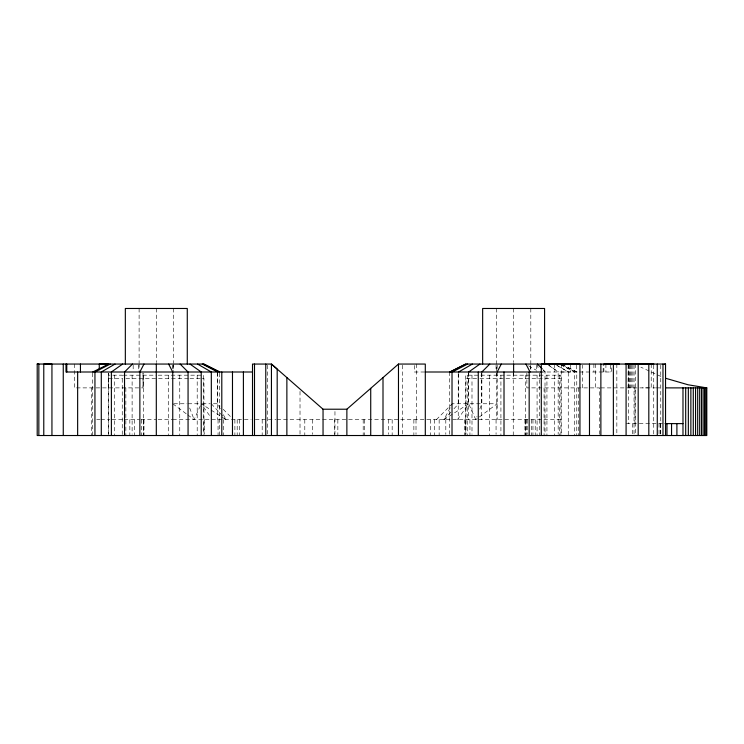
<?xml version="1.0" encoding="UTF-8"?>
<svg xmlns="http://www.w3.org/2000/svg" width="744" height="744" viewBox="0 0 744 744"><rect width="100%" height="100%" fill="white"/><g stroke="black" fill="none" stroke-linecap="round" stroke-linejoin="round"><path stroke-width="0.56" stroke-dasharray="3.72 2.79" d="M74.279 364.039L74.279 387.884L143.043 387.884L143.043 373.116L143.043 387.884M108.661 387.884L108.661 373.116L108.661 435.519M570.639 364.048L570.639 372L561.255 372M582.45 387.894L582.459 365.183M603.142 372L603.142 364.048M603.905 372L603.914 364.048M616.841 364.048L616.841 434.357M651.223 364.048L651.214 387.903L642.156 387.884M468.701 372L468.701 403.76L475.779 419.644L476.988 416.463M479.824 409.051L481.852 403.76L481.852 372M187.627 414.808L194.138 419.644L200.75 404.82M457.467 419.644L468.701 403.76L443.926 419.644L452.259 403.76L497.169 403.76L475.779 419.644M443.926 419.644L450.883 412.12M453.97 408.772L458.602 403.76L458.602 372M436.375 419.644L452.259 403.76M424.592 372L414.362 372L414.362 364.058M540.488 372L611.652 372L611.652 364.039M109.926 375.181L108.299 375.181L108.299 435.519M112.781 375.181L122.248 375.181L122.248 435.519M123.29 375.181L155.942 375.181M158.184 375.181L203.577 375.181L203.577 434.366M108.661 378.352L122.621 378.352M125.903 378.352L156.305 378.352M158.546 378.352L188.892 378.352M189.99 378.352L200.415 378.352M202.322 378.352L203.949 378.352L203.949 434.375M476.681 378.352L465.977 378.352L465.977 434.375M479.926 378.352L561.255 378.352M600.789 387.894L655.529 387.884M656.255 387.884L661.249 387.884M173.836 403.76L186.967 403.76M188.065 403.76L200.127 403.76M202.34 403.76L210.189 403.76M213.426 403.76L217.657 403.76L220.047 406.14M96.701 419.644L99.873 419.644M100.924 419.644L109.898 419.644M112.121 419.644L123.085 419.644M124.183 419.644L139.5 419.644M141.044 419.644L155.942 419.644M158.128 419.644L172.376 419.644M172.748 419.644L251.184 419.644M255.369 419.644L275.894 419.644M277.028 419.644L560.892 419.644M626.29 423.615L663.202 423.615M660.904 376.464L640.844 367.155M562.25 364.56L577.139 372M561.887 364.56L576.767 372L576.767 435.519M560.651 364.588L574.973 372M560.288 364.588L574.61 372L574.61 435.519M555.852 364.625L568.63 372M557.451 365.76L568.258 372L568.258 435.519M528.528 365.76L536.405 370.298M223.386 414.678L225.99 419.644L201.224 403.76L210.468 416.835M547.305 364.058L558.53 372M548.812 365.388L558.167 372L558.167 434.366M172.748 403.76L186.698 414.12M542.99 369.619L545.371 372M543.427 370.41L545.008 372L545.008 435.519M223.219 409.321L230.361 416.463M211.315 403.76L225.99 419.644M220.261 408.726L217.657 403.76L217.657 372M189.683 408L194.138 419.644M537.075 364.058L538.786 370.019M660.756 365.202L660.756 434.366M660.523 423.615L660.523 434.44M660.272 423.615L660.272 434.44M659.035 423.615L659.035 434.44M653.734 365.192L653.734 435.519M635.339 364.039L635.339 435.519M634.939 387.884L634.939 423.615M634.074 365.174L634.028 434.357M632.893 365.174L632.893 387.884M632.391 423.615L632.391 434.44M631.777 365.174L631.777 387.884M630.745 365.174L630.745 387.884M629.787 365.174L629.787 387.884M628.913 365.174L628.913 387.884M628.606 364.039L628.606 423.615M628.113 365.174L628.113 387.884M610.703 365.174L610.703 372M605.914 364.039L605.914 372M599.645 434.357L599.645 387.894L526.873 387.884L526.873 373.116M595.637 364.039L595.637 387.884M593.889 364.039L593.889 372M578.451 387.884L578.451 435.519M576.395 365.174L576.395 372M561.255 364.039L561.255 434.375M560.892 435.519L560.892 375.181L465.605 375.181L465.605 434.366M559.265 375.181L559.265 435.519M554.624 364.039L554.624 372M554.513 375.181L554.513 435.519M546.933 375.181L546.933 435.519M544.069 387.884L544.069 435.519M539.763 419.644L539.763 435.519M539.354 373.163L539.354 419.644M537.075 375.181L537.075 435.519M536.74 365.174L536.74 372M535.224 419.644L535.224 435.519M532.964 419.644L532.964 435.519M531.449 419.644L531.449 435.519M530.807 308.481L530.807 369.424M530.444 365.192L530.444 369.731M527.198 419.644L527.198 434.384M526.417 419.644L526.417 435.519M525.58 375.181L525.58 435.519M525.236 419.644L525.236 435.519M524.966 419.644L524.966 435.519M513.611 308.481L513.611 362.523M513.611 372.874L513.611 375.181M513.248 373.163L513.248 435.519M500.917 375.181L500.917 435.519M497.169 365.174L497.169 368.587M497.169 372L497.169 419.644M496.806 373.163L496.806 419.644M496.425 308.481L496.425 375.181M496.062 365.192L496.062 369.731M496.062 419.644L496.062 434.384M489.431 375.181L489.431 435.519M481.489 373.163L481.489 419.644M471.994 375.181L471.994 434.366M469.938 419.644L469.938 435.519M468.329 373.163L468.329 419.644M467.232 375.181L467.232 435.519M465.344 419.644L465.344 435.519M464.34 419.644L464.34 435.519M458.239 373.163L458.239 419.644M449.729 372L449.729 434.384M445.805 419.644L445.805 434.384M439.146 419.644L439.146 435.519M434.301 419.644L434.301 435.519M430.404 419.644L430.404 435.519M416.528 364.058L416.528 419.644M416.008 419.644L416.008 434.384M413.869 419.644L413.869 435.519M402.448 365.211L402.448 434.366M392.162 419.644L392.162 435.519M388.535 419.644L388.535 434.384M364.393 419.644L364.393 435.519M363.193 419.644L363.193 435.519M337.85 419.644L337.85 435.519M334.958 411.506L334.958 434.375M334.595 419.644L334.595 435.519M312.545 419.644L312.545 434.384M304.798 419.644L304.798 435.519M300.018 391.391L300.018 434.357M267.468 365.211L267.468 434.366M262.186 419.644L262.186 435.519M239.512 419.644L239.512 435.519M237.187 419.644L237.187 435.519M234.89 419.644L234.89 435.519M223.386 419.644L223.386 435.519M219.461 373.163L219.461 435.519M218.057 419.644L218.057 435.519M217.295 372L217.295 419.644M204.572 419.644L204.572 434.384M197.197 375.181L197.197 435.519M179.76 375.181L179.76 435.519M173.492 308.481L173.492 362.905M173.492 363.677L173.492 370.577M173.129 365.192L173.129 372M172.748 365.174L172.748 368.587M168.274 375.181L168.274 435.519M156.305 308.481L156.305 362.523M143.992 419.644L143.992 435.519M143.611 375.181L143.611 435.519M143.387 419.644L143.387 435.519M141.602 419.644L141.602 435.519M139.109 308.481L139.109 362.905M139.109 363.677L139.109 370.577M138.747 365.192L138.747 372M134.72 419.644L134.72 435.519M133.176 365.174L133.176 369.722M132.116 375.181L132.116 434.366M129.837 419.644L129.837 435.519M125.857 387.884L125.857 435.519M114.678 375.181L114.678 435.519M92.414 373.153L92.414 435.519M91.475 387.884L91.475 435.519"/><path stroke-width="1.12" d="M143.973 364.058L139.863 372L139.863 435.519M497.169 372L501.279 364.058M132.478 364.058L124.546 372L124.546 435.519M481.852 372L489.794 364.058M252.514 435.519L252.514 364.058L271.439 364.058L323.045 409.219L346.871 409.219L398.477 364.058L425.298 364.058L425.298 435.519M122.621 364.058L111.386 372L111.386 435.519M468.701 372L479.926 364.058M115.041 364.058L101.296 372L101.296 435.519M458.602 372L472.356 364.058M110.289 364.058L94.944 372L94.944 435.519M452.259 372L467.595 364.058M92.786 372L108.661 364.058M449.729 372L465.605 364.058L665.536 364.048L665.536 435.519M450.092 372L465.977 364.058M665.834 378.324L688.088 384.778L706.8 387.884L706.8 435.519L37.2 435.519L37.2 364.048L38.846 364.039L38.846 435.519M108.661 364.039L99.278 364.048L99.278 369.731M610.703 364.039L603.914 364.048L619.454 364.039M625.406 364.039L626.29 364.039M625.323 364.048L653.734 364.048L634.028 364.048M664.783 364.048L665.536 364.048M37.2 364.048L203.949 364.058L219.824 372M252.514 372L66.011 372L66.011 364.048M425.298 372L542.088 372M665.545 387.884L706.8 387.884M665.08 423.615L682.983 423.615M561.255 364.039L570.639 364.048M203.577 364.058L219.461 372M202.322 364.058L217.657 372M197.56 364.058L211.315 372L211.361 435.519M189.99 364.058L201.224 372L201.224 435.519M537.438 364.058L542.199 368.819M180.122 364.058L188.065 372L188.065 435.519M525.943 364.058L530.054 372M168.637 364.058L172.748 372L172.748 435.519M80.445 364.048L80.445 372M66.774 364.048L66.774 372M705.768 387.884L705.768 435.519M704.54 387.884L704.54 435.519M703.108 387.884L703.108 435.519M701.48 387.884L701.48 435.519M699.676 387.884L699.676 435.519M697.695 387.884L697.695 435.519M695.566 387.884L695.566 435.519M693.278 387.884L693.278 435.519M690.869 387.884L690.869 435.519M688.34 387.884L688.34 435.519M685.698 387.884L685.698 435.519M682.983 387.884L682.983 435.519M676.901 423.615L676.901 435.519M671.553 423.615L671.553 435.519M666.968 423.615L666.968 435.519M662.978 364.048L662.978 435.519M657.278 364.048L657.278 435.519M648.815 364.048L648.815 435.519M638.185 364.048L638.185 435.519M626.085 364.048L626.085 435.519M613.363 364.048L613.363 435.519M600.873 364.048L600.873 435.519M589.481 364.048L589.481 435.519M579.939 435.519L579.939 364.048L541.297 364.039L541.297 435.519M544.58 364.058L544.58 308.481L482.651 308.481L482.651 364.058M529.17 372L529.17 435.519M513.611 364.058L513.611 372M504.014 372L504.014 435.519M478.271 372L478.271 435.519M452.017 372L452.017 435.519M398.477 364.058L398.477 435.519M383.002 377.608L383.002 435.519M370.726 388.349L370.726 435.519M346.871 409.219L346.871 435.519M323.045 409.219L323.045 435.519M286.868 377.571L286.868 435.519M277.187 435.519L277.187 369.098L271.439 364.058L271.439 435.519M265.775 364.058L265.775 435.519M254.504 364.058L254.504 435.519M243.4 372L243.4 435.519M232.481 372L232.481 435.519M221.796 372L221.796 435.519M187.274 364.058L187.274 308.481L125.336 308.481L125.336 364.058M156.305 364.058L156.305 435.519M77.646 372L77.646 435.519M63.259 364.048L63.259 435.519M51.941 435.519L51.941 364.048L43.775 364.039L43.775 435.519"/></g></svg>
